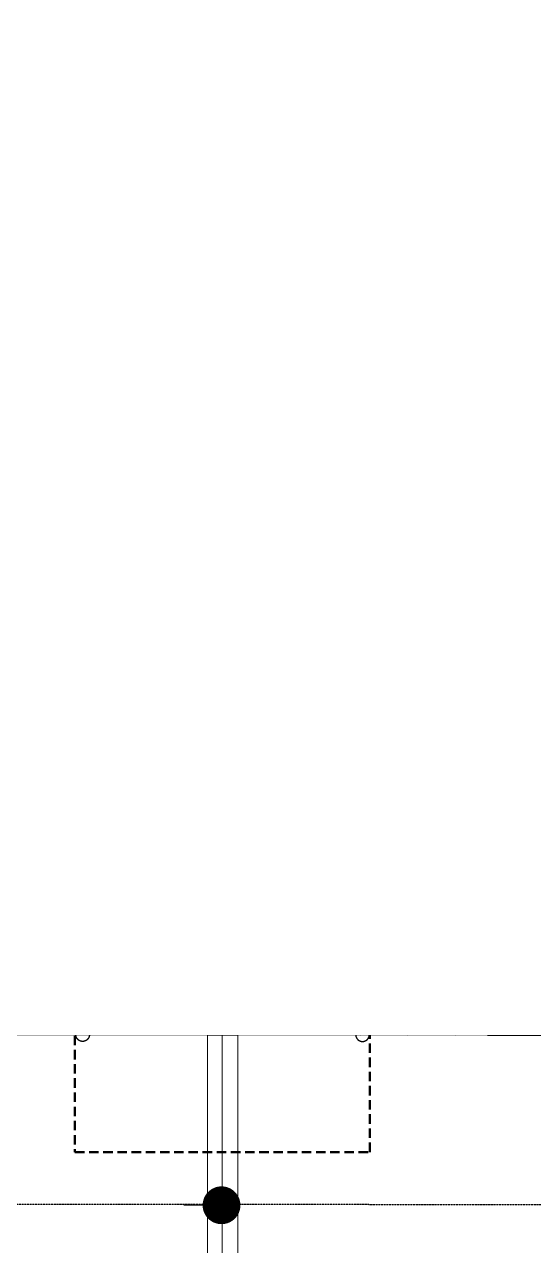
# Model space of a CAD drawing. Header units: centimetres. Extents: x -6122352 to 6876996, y -1694241 to 2592194.
# Drawn here: x 160173 to 163539, y -62055 to -53977 of the extents above; entities that cross this region are included whole.
import ezdxf
from ezdxf.xclip import XClip

# ---------------------------------------------------------------- set-up
doc = ezdxf.new("R2010")
doc.units = ezdxf.units.CM
doc.header["$MEASUREMENT"] = 0
doc.header["$XCLIPFRAME"] = 2
for name, pattern in [('DASHED2', [0.375, 0.25, -0.125]), ('XR-AR-MID-SETTING OUT FOR MASTER$0$23585-XR-AR-MID-GROUND FLOOR$0$23261-XR-AR-SI-GF$0$HIDDEN', [0.375, 0.25, -0.125]), ('XR-AR-MID-SETTING OUT FOR MASTER$0$23585-XR-AR-MID-GROUND FLOOR$0$945-4P-1-101-GROUND FLOOR PLAN$0$XR-MIDDLE-GROUND FLOOR PLAN$0$HIDDEN2', [0.1875, 0.125, -0.0625])]:
    doc.linetypes.add(name, pattern=pattern)
doc.layers.add('08-Compound Wall-4', color=7, linetype='Continuous', lineweight=25, true_color=0xff4405)
for name, color, linetype, lineweight in [('23585-XR-AR-DAMAC PLOT LIMITS$0$1-Mid units', 41, 'Continuous', 5), ('@ Foundations', 4, 'DASHED2', 50), ('A-ANNO-TEXT', 3, 'Continuous', 25), ('XR-AR-MID-SETTING OUT FOR MASTER$0$23585-XR-AR-MID-GROUND FLOOR$0$$A-GLAZ-WNDO', 232, 'Continuous', 9), ('XR-AR-MID-SETTING OUT FOR MASTER$0$23585-XR-AR-MID-GROUND FLOOR$0$A-EQUP-KITN-PLAN', 202, 'Continuous', 9), ('XR-AR-MID-SETTING OUT FOR MASTER$0$23585-XR-AR-MID-GROUND FLOOR$0$A-FLOR-OVHD', 9, 'XR-AR-MID-SETTING OUT FOR MASTER$0$23585-XR-AR-MID-GROUND FLOOR$0$23261-XR-AR-SI-GF$0$HIDDEN', 15), ('XR-AR-MID-SETTING OUT FOR MASTER$0$23585-XR-AR-MID-GROUND FLOOR$0$A-FLOR-PATT', 8, 'Continuous', 5), ('XR-AR-MID-SETTING OUT FOR MASTER$0$23585-XR-AR-MID-GROUND FLOOR$0$A-GLAZ-WNDO', 232, 'Continuous', 9), ('XR-AR-MID-SETTING OUT FOR MASTER$0$23585-XR-AR-MID-GROUND FLOOR$0$A-WALL', 7, 'Continuous', 30), ('XR-AR-MID-SETTING OUT FOR MASTER$0$23585-XR-AR-MID-GROUND FLOOR$0$S-COLS', 51, 'Continuous', 40)]:
    doc.layers.add(name, color=color, linetype=linetype, lineweight=lineweight)
for name, color, linetype in [('@MI-REF LAYER', 7, 'Continuous'), ('B_TH_4', 7, 'Continuous'), ('XR-AR-MID-SETTING OUT FOR MASTER$0$23585-XR-AR-MID-GROUND FLOOR$0$A-Flor-Strs', 1, 'Continuous'), ('XR-AR-MID-SETTING OUT FOR MASTER$0$23585-XR-AR-MID-GROUND FLOOR$0$GS-HATCH-FLOOR TILE', 251, 'Continuous')]:
    doc.layers.add(name, color=color, linetype=linetype)

# ---------------------------------------------------------------- blocks, each defined once
blk = doc.blocks.new('23585-XR-AR-DAMAC PLOT LIMITS')
at = {"layer": '23585-XR-AR-DAMAC PLOT LIMITS$0$1-Mid units', "color": 251, "true_color": 0x636466}
for points in [[(496531.8768999996, 2768987.444499999), (496535.9303000001, 2768991.8683), (496553.6253000004, 2768975.6547), (496549.5718999999, 2768971.230900001)], [(496527.8234999999, 2768983.0207), (496531.8768999996, 2768987.444499999), (496549.5718999999, 2768971.230900001), (496545.5185000002, 2768966.8071)]]:
    blk.add_lwpolyline(points, close=True, dxfattribs=at)
blk = doc.blocks.new('A$Cf093b529')
at = {"layer": 'A-ANNO-TEXT'}
blk.add_blockref('23585-XR-AR-DAMAC PLOT LIMITS', (-495391.9901121984, -2768603.441896566), dxfattribs=at)
blk = doc.blocks.new('XR-AR-MID-SETTING OUT FOR MASTER$0$23585-XR-AR-MID-GROUND FLOOR$0$945-4P-1-101-GROUND FLOOR PLAN$0$XR-MIDDLE-CAR PARK HATCH')
at = {"layer": 'XR-AR-MID-SETTING OUT FOR MASTER$0$23585-XR-AR-MID-GROUND FLOOR$0$A-FLOR-PATT'}
blk.add_lwpolyline([(9250.002853021142, 100.0129149327577), (9249.99679574091, 5500.000000009181), (15050.00005108526, 5502.664669244065), (15050.00005108526, 100.450321876061)], close=True, dxfattribs=at)
blk = doc.blocks.new('XR-AR-MID-SETTING OUT FOR MASTER$0$23585-XR-AR-MID-GROUND FLOOR$0$945-4P-1-101-GROUND FLOOR PLAN$0$XR-MIDDLE-GROUND FLOOR PLAN$0$A$C69996ABC')
at = {"layer": 'XR-AR-MID-SETTING OUT FOR MASTER$0$23585-XR-AR-MID-GROUND FLOOR$0$A-FLOR-OVHD', "linetype": 'XR-AR-MID-SETTING OUT FOR MASTER$0$23585-XR-AR-MID-GROUND FLOOR$0$945-4P-1-101-GROUND FLOOR PLAN$0$XR-MIDDLE-GROUND FLOOR PLAN$0$HIDDEN2', "ltscale": 5}
for p, q in [((-1.567610912189821e-07, 0.8999993633871721), (0.09999984323878941, 0.8999992964713464)), ((-1.567610912189821e-07, 0.8999993633871721), (-1.567612066821766e-07, -6.366128229018386e-07)), ((-1.567612066821766e-07, -6.366128229018386e-07), (0.09999984323878763, -7.035294533608294e-07))]:
    blk.add_line(p, q, dxfattribs=at)
blk.add_lwpolyline([(0.09999984323878763, 0.8499993633871732), (0.2499998432387915, 0.4499993633871799), (0.1000013713221097, 0.04999936338717248)], dxfattribs=at)
at = {"layer": 'XR-AR-MID-SETTING OUT FOR MASTER$0$23585-XR-AR-MID-GROUND FLOOR$0$A-GLAZ-WNDO'}
for p, q in [((0.09999984323878763, 0.8499993633871732), (0.09999984323878763, 0.8999993633871703)), ((0.09999984323878941, 0.8999993633871721), (0.09999984323878763, -6.366128264545523e-07)), ((0.2499998432387809, 0.8999993633871703), (0.2499998432387809, 0.8499993633871732)), ((0.2499998432387809, 0.8499993633871732), (0.09999984323878763, 0.8499993633871732)), ((0.2499998432387809, 0.8499993633871732), (0.2499998432387809, 0.04999936338717248)), ((0.09999984323878763, -6.366128246781955e-07), (0.09999984323878763, 0.04999936338717248)), ((0.09999984323878763, 0.04999936338717248), (0.2499998432387809, 0.04999936338717248)), ((0.249999843238875, -6.366128388890502e-07), (0.249999843238875, 0.04999936338715827))]:
    blk.add_line(p, q, dxfattribs=at)
for points in [[(0.2499986387444419, 0.8999993968456259), (0.0999998435430971, 0.8999992964713464)], [(0.09999984323878763, -7.035294533608294e-07), (0.2499998432388448, -6.366128317836228e-07)]]:
    blk.add_lwpolyline(points, dxfattribs=at)
blk.add_lwpolyline([(0.2499998432387951, 0.8499993633871732), (0.2499998432387933, 0.04999936338717248), (0.1999998432387962, 0.04999936338717248), (0.1999998432387962, 0.8499993633871732)], close=True, dxfattribs=at)
blk = doc.blocks.new('*U26')
at = {"color": 0, "linetype": 'ByBlock'}
blk.add_line((0, 300.373844656252), (0, 0), dxfattribs=at)
at = {"color": 0, "linetype": 'ByBlock', "const_width": 15.00000006679886}
blk.add_lwpolyline([(194.8557167125982, 187.8738441410269), (0, 300.373844656252), (-194.8557167125982, 187.8738441410269)], dxfattribs=at)
blk.add_circle((0, 0), 45.00000020605512)
blk = doc.blocks.new('XR-AR-MID-SETTING OUT FOR MASTER$0$23585-XR-AR-MID-GROUND FLOOR$0$A$C08698786')
at = {"layer": 'XR-AR-MID-SETTING OUT FOR MASTER$0$23585-XR-AR-MID-GROUND FLOOR$0$S-COLS', "color": 252, "lineweight": 30}
for points in [[(5900.001027584076, 11147.2902572155), (5900.001027584076, 9747.290257692337), (6100.001027584076, 9747.290257453918), (6100.001027584076, 11147.29025769234)], [(5900.001601219177, 6500), (5900.001601219177, 5499.999999523163), (6100.001601219177, 5500), (6100.001601219177, 6499.999999523163)]]:
    blk.add_lwpolyline(points, close=True, dxfattribs=at)
blk = doc.blocks.new('XR-AR-MID-SETTING OUT FOR MASTER')
at = {"layer": 'XR-AR-MID-SETTING OUT FOR MASTER$0$23585-XR-AR-MID-GROUND FLOOR$0$A-EQUP-KITN-PLAN', "color": 8}
for p, q in [((5300.027079373598, 12102.66431617737), (5300.028238087893, 14252.66031217575)), ((4404.893656820059, 11502.66881656647), (4404.895194619894, 12102.66970968246)), ((4404.895194619894, 12102.66970968246), (5300.027079373598, 12102.66431617737))]:
    blk.add_line(p, q, dxfattribs=at)
at = {"layer": 'XR-AR-MID-SETTING OUT FOR MASTER$0$23585-XR-AR-MID-GROUND FLOOR$0$A-FLOR-OVHD', "color": 8, "linetype": 'XR-AR-MID-SETTING OUT FOR MASTER$0$23585-XR-AR-MID-GROUND FLOOR$0$23261-XR-AR-SI-GF$0$HIDDEN', "ltscale": 5}
for p, q in [((5579.946963220835, 12102.66686105728), (5579.94848254323, 14852.65977716446)), ((5400.002383977175, 12002.66818761826), (5900.001078754663, 11502.66702699661)), ((5900.010024100542, 12002.66746664047), (5400.002384632826, 11502.66700839996))]:
    blk.add_line(p, q, dxfattribs=at)
at = {"layer": 'XR-AR-MID-SETTING OUT FOR MASTER$0$23585-XR-AR-MID-GROUND FLOOR$0$A-Flor-Strs', "color": 8}
for p, q in [((5900.008223325014, 5802.664086818695), (4249.995741575956, 5802.666512012482)), ((5900.008222848177, 5502.664668560028), (4249.999916404486, 5502.666511535645))]:
    blk.add_line(p, q, dxfattribs=at)
at = {"layer": 'XR-AR-MID-SETTING OUT FOR MASTER$0$23585-XR-AR-MID-GROUND FLOOR$0$A-WALL', "color": 8}
for points in [[(5899.999999791384, 19472.65428161621), (6099.999999731779, 19472.65428209305), (6100.001724034548, 5500.167464256287), (5900.001724511385, 5500.167624473572), (5900.00086197257, 14852.65960931778), (5500.076263397932, 14852.66031265259), (5500.0762629807, 14952.66031169891), (5900.000431150198, 14952.65961027145)], [(3400.011432737112, 12202.66620731354), (3500.05377843976, 12202.66548633575), (3500.054259866476, 11502.6662735939), (4400.00315502286, 11502.6662735939), (4400.003322631121, 11252.66687631607), (3650.009347468615, 11252.66637420654), (3650.00999417901, 11027.59896087646), (3399.999906569719, 11027.60113668442)], [(4249.99788531661, 5499.997992992401), (3049.999798089266, 5499.998546600342), (3049.999915927649, 5749.998607635498), (4000.1953599751, 5749.998309612274), (4000.194991916418, 8849.999089241028), (3300.031373769045, 8849.999089241028), (3300.03137382865, 8950.028236865997), (3399.980282574892, 8950.188519954681), (3400.07691988349, 9927.598960876465), (3649.996516317129, 9927.59895992279), (3650.010299950838, 9100.016639709473), (4249.999546438456, 9099.986570835114)]]:
    blk.add_lwpolyline(points, close=True, dxfattribs=at)
blk.add_lwpolyline([(5700.000849276781, 12002.66818761826), (5900.010024160147, 12002.66818761826), (5900.010264188051, 12102.67056417465), (5300.001914769411, 12102.66581106186), (5300.002845078707, 11502.66761207581), (5300.003155499697, 11502.66747426987), (5300.003322392702, 11252.66747808456), (5900.008223563433, 11252.66787910461), (5900.008823722601, 11502.66700792313), (5400.002380043268, 11502.66700792313), (5400.002380281687, 12002.66818714142), (5700.000849276781, 12002.66818761826)], dxfattribs=at)
at = {"layer": '08-Compound Wall-4', "ltscale": 100}
blk.add_blockref('XR-AR-MID-SETTING OUT FOR MASTER$0$23585-XR-AR-MID-GROUND FLOOR$0$945-4P-1-101-GROUND FLOOR PLAN$0$XR-MIDDLE-CAR PARK HATCH', (-9150.000085264444, 0.1875896453857422), dxfattribs=at)
at = {"layer": 'XR-AR-MID-SETTING OUT FOR MASTER$0$23585-XR-AR-MID-GROUND FLOOR$0$$A-GLAZ-WNDO', "color": 8, "xscale": 1000.000000000049, "yscale": 1000.000000000049, "zscale": 1000.000000000049, "rotation": 90}
blk.add_blockref('XR-AR-MID-SETTING OUT FOR MASTER$0$23585-XR-AR-MID-GROUND FLOOR$0$945-4P-1-101-GROUND FLOOR PLAN$0$XR-MIDDLE-GROUND FLOOR PLAN$0$A$C69996ABC', (5300.002552062273, 11252.66763496399), dxfattribs=at)
at = {"layer": 'XR-AR-MID-SETTING OUT FOR MASTER$0$23585-XR-AR-MID-GROUND FLOOR$0$A-Flor-Strs', "color": 8}
blk.add_blockref('*U26', (5075.001124709845, 5502.291454792023), dxfattribs=at)
at = {"layer": 'XR-AR-MID-SETTING OUT FOR MASTER$0$23585-XR-AR-MID-GROUND FLOOR$0$GS-HATCH-FLOOR TILE', "color": 8}
blk.add_blockref('XR-AR-MID-SETTING OUT FOR MASTER$0$23585-XR-AR-MID-GROUND FLOOR$0$A$C08698786', (-1.490116119384766e-07, 0), dxfattribs=at)
blk = doc.blocks.new('MID UNIT')
at = {"xscale": 0.001, "yscale": 0.001, "zscale": 0.001}
blk.add_blockref('XR-AR-MID-SETTING OUT FOR MASTER', (0, 0), dxfattribs=at)
blk = doc.blocks.new('TH_4')
at = {"xscale": -1}
blk.add_blockref('MID UNIT', (495826.3053798475, 2769130.514097063), dxfattribs=at)
blk.add_blockref('MID UNIT', (495814.3053798428, 2769130.514097063))
blk = doc.blocks.new('A$C780da55d')
at = {"layer": 'B_TH_4', "xscale": 1.000039159572381, "yscale": 1.000039159572381, "zscale": 1.000039159572381}
blk.add_blockref('TH_4', (-495814.0704651335, -2769239.302089663), dxfattribs=at)
blk = doc.blocks.new('23585-XR-AR-MALDIVE-2$0$TH_4')
blk.add_blockref('A$C780da55d', (495794.655359471, 2769130.864096801))
at = {"layer": '@ Foundations', "linetype": 'DASHED2', "ltscale": 0.25}
for points in [[(495819.1304292943, 2769139.687015211), (495821.4804292943, 2769139.687015211), (495821.4804292943, 2769142.637015211), (495819.1304292943, 2769142.637015211)], [(495819.3304292943, 2769135.239815211), (495821.2804292943, 2769135.239815211), (495821.2804292943, 2769137.789815211), (495819.3304292943, 2769137.789815211)]]:
    blk.add_lwpolyline(points, close=True, dxfattribs=at)
blk = doc.blocks.new('_Dot')
at = {"color": 0, "linetype": 'ByBlock', "lineweight": -2}
blk.add_line((-0.5, 0), (-1, 0), dxfattribs=at)
at = {"color": 0, "linetype": 'ByBlock', "const_width": 0.5}
blk.add_lwpolyline([(-0.25, 0, 1), (0.25, 0, 1)], format="xyb", close=True, dxfattribs=at)

msp = doc.modelspace()

# ---------------------------------------------------------------- hatches: boundary and pattern name
at = {"layer": '@MI-REF LAYER'}
h = msp.add_hatch(dxfattribs=at)
h.set_pattern_fill('ANSI31', color=256, scale=1999.999998458916, angle=186.7183412143764)
h.set_pattern_definition([(231.7183412143764, (-2377109729.195271, -1504175463.930205), (196.2436825049419, -154.8819453021617), [])])
h.paths.add_polyline_path([(173636.2651195199, -46390.50374047816), (173633.6818496808, -60664.33460956941), (137332.1187900153, -60657.87843419171), (137334.6100479834, -46384.0475480083), (143584.8555456593, -46385.15914598721), (143584.6674330861, -46685.78874860216), (167386.100801028, -46690.02179595042), (167386.0196218033, -46389.39214555413)])

# ---------------------------------------------------------------- block references
at = {"layer": '@MI-REF LAYER', "xscale": 1000, "yscale": 1000, "zscale": 1000, "rotation": 312.4882903633292}
msp.add_blockref('A$Cf093b529', (-891608.7329339073, 539022.7201118186), dxfattribs=at)

# ---------------------------------------------------------------- next in the draw order: block references
at = {"layer": '@MI-REF LAYER'}
ref = msp.add_blockref('23585-XR-AR-MALDIVE-2$0$TH_4', (-496151301.9159901, -2769108451.800584), dxfattribs=dict(at, xscale=1000, yscale=1000, zscale=1000, rotation=359.9898100352379))
XClip(ref).set_block_clipping_path([(495835.3953325448, 2769154.4396940554), (495826.3052454812, 2769154.3996857116), (495820.3052412018, 2769154.399648848), (495814.30523636914, 2769154.399611985), (495808.30537674366, 2769154.399710235), (495802.3052365903, 2769154.3998208307), (495793.35321120196, 2769154.429756117), (495793.3526341284, 2769130.4996254453), (495835.3953434096, 2769130.4996848367)])

# ---------------------------------------------------------------- next in the draw order: linework, layer by layer
at = {"layer": '@MI-REF LAYER', "const_width": 5}
msp.add_lwpolyline([(137332.1187900223, -60657.87843419927), (137334.6100479965, -46384.04754799635), (143584.8555455054, -46385.15914618879), (143584.6674330319, -46685.78874864501), (167386.1008009281, -46690.02179608966), (167386.0196215118, -46389.39214587734), (173636.2651195478, -46390.50374050862), (173633.6818493722, -60664.33460990913)], close=True, dxfattribs=at)
at = {"layer": '@MI-REF LAYER', "linetype": 'DASHED2', "extrusion": (2.533913824399496e-12, 6.924064542427621e-09, 1), "elevation": 20.83344828882755}
msp.add_lwpolyline([(167476.1530071924, -61785.36078106597), (157452.2567092916, -61784.18878162324), (156896.5572607437, -61046.5822947037)], dxfattribs=at)

# ---------------------------------------------------------------- next in the draw order: block references
at = {"layer": '@MI-REF LAYER', "extrusion": (1.612682096279473e-12, 6.9240648182754e-09, 1), "xscale": 249.9999999999999, "yscale": 249.9999999999999, "zscale": 249.9999999999999, "rotation": 359.9417982431974}
msp.add_blockref('_Dot', (161476.147742251, -61788.70793069431, 20.83344814005357), dxfattribs=at)

# ---------------------------------------------------------------- next in the draw order: wipeouts: each hides what was drawn before it
at = {"color": 10}
msp.add_wipeout([(173636.26511951984, -46390.50374047816), (173633.68184968072, -60664.33460956941), (137332.1187900153, -60657.878434191734), (137334.61004798335, -46384.04754800831), (143584.8555456593, -46385.159145987214), (143584.6674330861, -46685.788748602165), (167386.10080102787, -46690.02179595042), (167386.0196218033, -46389.39214555412)], dxfattribs=at).dxf.layer = '@MI-REF LAYER'

doc.saveas('drawing.dxf')
